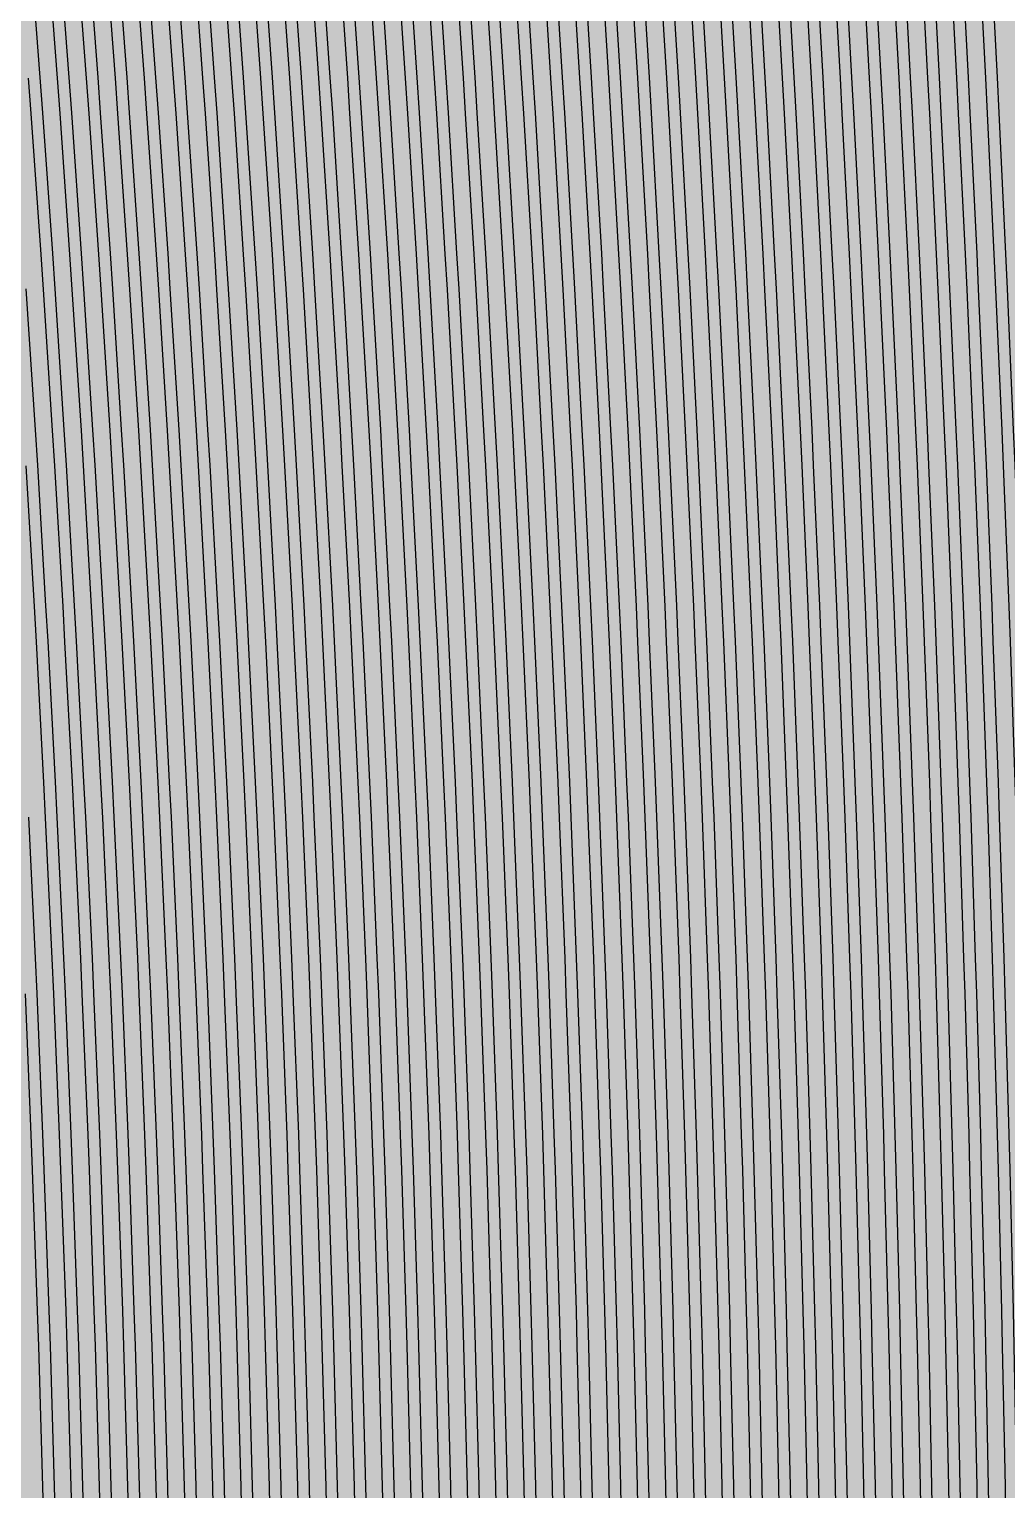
# Model space of a CAD drawing. Header units: metres. Extents: x -7240 to 10960, y -29667 to 1823.
# Drawn here: x 1337.5 to 1510.8, y -17548.5 to -17289.4 of the extents above; entities that cross this region are included whole.
import ezdxf

# ---------------------------------------------------------------- set-up
doc = ezdxf.new("R2010")
doc.units = ezdxf.units.M
doc.layers.add('Metal1', color=4, linetype='CONTINUOUS')
doc.layers.add('Polyimide', color=7, linetype='CONTINUOUS')

msp = doc.modelspace()

# ---------------------------------------------------------------- hatches: boundary and pattern name
at = {"layer": 'Polyimide'}
msp.add_hatch(color=7, dxfattribs=at).paths.add_polyline_path([(4088.45, -11806.89), (4098.72, -11851.21), (4115.58, -11893.47), (4138.63, -11932.7), (4167.35, -11967.99), (4201.08, -11998.53), (4239.03, -12023.62), (4280.35, -12042.68), (4349.18, -12073.73), (4413.2, -12113.76), (4471.26, -12162.04), (4522.3, -12217.69), (4565.39, -12279.7), (4599.74, -12346.94), (4624.73, -12418.19), (4639.91, -12492.16), (4645, -12567.5), (4639.91, -12642.84), (4624.73, -12716.8), (4599.74, -12788.06), (4565.39, -12855.3), (4522.3, -12917.31), (4471.26, -12972.96), (4413.2, -13021.24), (4349.18, -13061.27), (4280.35, -13092.32), (4239.03, -13111.38), (4201.08, -13136.47), (4167.35, -13167.01), (4138.63, -13202.3), (4115.58, -13241.52), (4098.72, -13283.78), (4088.45, -13328.11), (4085, -13373.48), (4085, -13567.5), (4099.45, -13861.55), (4142.64, -14152.77), (4214.18, -14438.35), (4313.36, -14715.55), (4439.24, -14981.69), (4590.59, -15234.21), (4765.97, -15470.68), (4963.68, -15688.82), (5181.82, -15886.53), (5418.29, -16061.91), (5670.81, -16213.26), (5936.95, -16339.14), (6214.15, -16438.32), (6499.73, -16509.85), (6790.95, -16553.05), (7085, -16567.5), (9960.38, -16567.5), (10038.79, -16571.35), (10116.45, -16582.87), (10192.6, -16601.95), (10266.52, -16628.4), (10337.49, -16661.96), (10404.83, -16702.32), (10467.89, -16749.09), (10526.06, -16801.81), (10578.78, -16859.98), (10625.55, -16923.04), (10665.91, -16990.38), (10699.48, -17061.35), (10725.93, -17135.27), (10745, -17211.43), (10756.52, -17289.08), (10760.38, -17367.5), (10760.38, -21957.3), (10721.61, -22012.91), (10685.97, -22070.59), (10653.58, -22130.14), (10624.53, -22191.39), (10598.92, -22254.16), (10576.82, -22318.25), (10558.3, -22383.46), (10543.41, -22449.6), (10532.21, -22516.46), (10524.72, -22583.84), (10520.97, -22651.53), (10520.97, -22719.32), (10524.72, -22787.01), (10532.21, -22854.38), (10543.41, -22921.24), (10558.3, -22987.38), (10576.82, -23052.6), (10598.92, -23116.68), (10624.53, -23179.45), (10653.58, -23240.71), (10685.97, -23300.26), (10721.61, -23357.93), (10760.38, -23413.54), (10760.38, -28667.5), (10756.52, -28745.91), (10745, -28823.57), (10725.93, -28899.73), (10699.48, -28973.65), (10665.91, -29044.62), (10625.55, -29111.96), (10578.78, -29175.01), (10526.06, -29233.19), (10467.89, -29285.91), (10404.83, -29332.68), (10337.49, -29373.04), (10266.52, -29406.6), (10192.6, -29433.05), (10116.45, -29452.13), (10038.79, -29463.65), (9960.38, -29467.5), (-6239.63, -29467.5), (-6318.04, -29463.65), (-6395.7, -29452.13), (-6471.85, -29433.05), (-6545.77, -29406.6), (-6616.74, -29373.04), (-6684.08, -29332.68), (-6747.14, -29285.91), (-6805.31, -29233.19), (-6858.03, -29175.01), (-6904.8, -29111.96), (-6945.16, -29044.62), (-6978.73, -28973.65), (-7005.18, -28899.73), (-7024.25, -28823.57), (-7035.77, -28745.91), (-7039.63, -28667.5), (-7039.63, -23426.32), (-6999.36, -23370.07), (-6962.33, -23311.63), (-6928.66, -23251.2), (-6898.45, -23188.96), (-6871.81, -23125.12), (-6848.81, -23059.88), (-6829.53, -22993.44), (-6814.04, -22926.02), (-6802.37, -22857.83), (-6794.57, -22789.09), (-6790.67, -22720.02), (-6790.67, -22650.84), (-6794.57, -22581.77), (-6802.37, -22513.03), (-6814.04, -22444.84), (-6829.53, -22377.42), (-6848.81, -22310.98), (-6871.81, -22245.74), (-6898.45, -22181.89), (-6928.66, -22119.66), (-6962.33, -22059.22), (-6999.36, -22000.79), (-7039.63, -21944.54), (-7039.63, -17367.5), (-7035.77, -17289.08), (-7024.25, -17211.43), (-7005.18, -17135.27), (-6978.73, -17061.35), (-6945.16, -16990.38), (-6904.8, -16923.04), (-6858.03, -16859.98), (-6805.31, -16801.81), (-6747.14, -16749.09), (-6684.08, -16702.32), (-6616.74, -16661.96), (-6545.77, -16628.4), (-6471.85, -16601.95), (-6395.7, -16582.87), (-6318.04, -16571.35), (-6239.63, -16567.5), (-3334, -16567.5), (-3039.95, -16553.05), (-2748.73, -16509.85), (-2463.15, -16438.32), (-2185.95, -16339.14), (-1919.81, -16213.26), (-1667.29, -16061.91), (-1430.82, -15886.53), (-1212.68, -15688.82), (-1014.97, -15470.68), (-839.59, -15234.21), (-688.24, -14981.69), (-562.36, -14715.55), (-463.18, -14438.35), (-391.64, -14152.77), (-348.45, -13861.55), (-334, -13567.5), (-334, -13373.48), (-337.45, -13328.11), (-347.72, -13283.78), (-364.58, -13241.52), (-387.63, -13202.3), (-416.35, -13167.01), (-450.08, -13136.47), (-488.03, -13111.38), (-529.35, -13092.32), (-529.35, -13092.32), (-598.18, -13061.27), (-662.2, -13021.24), (-720.26, -12972.96), (-771.3, -12917.31), (-814.39, -12855.3), (-848.74, -12788.06), (-873.73, -12716.8), (-888.91, -12642.84), (-894, -12567.5), (-888.91, -12492.16), (-873.73, -12418.19), (-848.74, -12346.94), (-814.39, -12279.7), (-771.3, -12217.69), (-720.26, -12162.04), (-662.2, -12113.76), (-598.18, -12073.73), (-529.35, -12042.68), (-488.03, -12023.62), (-450.08, -11998.53), (-416.35, -11967.99), (-387.63, -11932.7), (-364.58, -11893.47), (-347.72, -11851.21), (-337.45, -11806.89), (-334, -11761.52), (-334, -11074.31), (-337.45, -11028.94), (-347.72, -10984.62), (-364.58, -10942.36), (-387.63, -10903.13), (-416.35, -10867.84), (-450.08, -10837.3), (-488.03, -10812.21), (-529.35, -10793.16), (-529.35, -10793.16), (-598.18, -10762.1), (-662.2, -10722.07), (-720.26, -10673.8), (-771.3, -10618.15), (-814.39, -10556.13), (-848.74, -10488.89), (-873.73, -10417.64), (-888.91, -10343.67), (-894, -10268.33), (-888.91, -10192.99), (-873.73, -10119.03), (-848.74, -10047.77), (-814.39, -9980.53), (-771.3, -9918.52), (-720.26, -9862.87), (-662.2, -9814.59), (-598.18, -9774.56), (-529.35, -9743.51), (-488.03, -9724.45), (-450.08, -9699.36), (-416.35, -9668.82), (-387.63, -9633.53), (-364.58, -9594.31), (-347.72, -9552.05), (-337.45, -9507.72), (-334, -9462.35), (-334, -8775.14), (-337.45, -8729.78), (-347.72, -8685.45), (-364.58, -8643.19), (-387.63, -8603.96), (-416.35, -8568.68), (-450.08, -8538.14), (-488.03, -8513.05), (-529.35, -8493.99), (-529.35, -8493.99), (-598.18, -8462.94), (-662.2, -8422.91), (-720.26, -8374.63), (-771.3, -8318.98), (-814.39, -8256.97), (-848.74, -8189.73), (-873.73, -8118.47), (-888.91, -8044.5), (-894, -7969.17), (-888.91, -7893.83), (-873.73, -7819.86), (-848.74, -7748.61), (-814.39, -7681.36), (-771.3, -7619.35), (-720.26, -7563.7), (-662.2, -7515.42), (-598.18, -7475.4), (-529.35, -7444.34), (-529.35, -7444.34), (-488.03, -7425.28), (-450.08, -7400.2), (-416.35, -7369.66), (-387.63, -7334.37), (-364.58, -7295.14), (-347.72, -7252.88), (-337.45, -7208.56), (-334, -7163.19), (-334, -6475.98), (-337.45, -6430.61), (-347.72, -6386.29), (-364.58, -6344.02), (-387.63, -6304.8), (-416.35, -6269.51), (-450.08, -6238.97), (-488.03, -6213.88), (-529.35, -6194.82), (-529.35, -6194.82), (-598.18, -6163.77), (-662.2, -6123.74), (-720.26, -6075.46), (-771.3, -6019.81), (-814.39, -5957.8), (-848.74, -5890.56), (-873.73, -5819.31), (-888.91, -5745.34), (-894, -5670), (-888.91, -5594.66), (-873.73, -5520.69), (-848.74, -5449.44), (-814.39, -5382.2), (-771.3, -5320.19), (-720.26, -5264.54), (-662.2, -5216.26), (-598.18, -5176.23), (-529.35, -5145.18), (-529.35, -5145.18), (-488.03, -5126.12), (-450.08, -5101.03), (-416.35, -5070.49), (-387.63, -5035.2), (-364.58, -4995.98), (-347.72, -4953.71), (-337.45, -4909.39), (-334, -4864.02), (-334, 380), (-334, 1522.5), (-289, 1522.5), (-288.78, 1515.63), (-288.1, 1508.79), (-286.98, 1502.02), (-285.42, 1495.32), (-283.43, 1488.75), (-281.01, 1482.32), (-278.17, 1476.06), (-274.93, 1470), (-271.3, 1464.17), (-267.3, 1458.58), (-262.94, 1453.27), (-258.25, 1448.25), (-253.23, 1443.56), (-247.92, 1439.2), (-242.33, 1435.2), (-236.5, 1431.57), (-230.44, 1428.33), (-224.18, 1425.49), (-217.75, 1423.07), (-211.18, 1421.08), (-204.48, 1419.52), (-197.71, 1418.4), (-190.87, 1417.72), (-184, 1417.5), (-177.13, 1417.72), (-170.29, 1418.4), (-163.52, 1419.52), (-156.82, 1421.08), (-150.25, 1423.07), (-143.82, 1425.49), (-137.56, 1428.33), (-131.5, 1431.57), (-125.67, 1435.2), (-120.08, 1439.2), (-114.77, 1443.56), (-109.75, 1448.25), (-105.06, 1453.27), (-100.7, 1458.58), (-96.7, 1464.17), (-93.07, 1470), (-89.83, 1476.06), (-86.99, 1482.32), (-84.57, 1488.75), (-82.58, 1495.32), (-81.02, 1502.02), (-79.9, 1508.79), (-79.22, 1515.63), (-79, 1522.5), (1786, 1522.5), (3835, 1522.5), (3835.21, 1529.04), (3835.86, 1535.55), (3836.92, 1542.01), (3838.41, 1548.38), (3840.31, 1554.64), (3842.61, 1560.77), (3845.31, 1566.73), (3848.4, 1572.5), (3851.85, 1578.06), (3855.66, 1583.38), (3859.82, 1588.43), (3864.29, 1593.21), (3869.07, 1597.68), (3874.12, 1601.84), (3879.44, 1605.65), (3885, 1609.1), (3890.77, 1612.19), (3896.73, 1614.89), (3902.86, 1617.19), (3909.12, 1619.09), (3915.49, 1620.58), (3921.95, 1621.64), (3928.46, 1622.29), (3935, 1622.5), (3941.54, 1622.29), (3948.05, 1621.64), (3954.51, 1620.58), (3960.88, 1619.09), (3967.14, 1617.19), (3973.27, 1614.89), (3979.23, 1612.19), (3985, 1609.1), (3990.56, 1605.65), (3995.88, 1601.84), (4000.93, 1597.68), (4005.71, 1593.21), (4010.18, 1588.43), (4014.34, 1583.38), (4018.15, 1578.06), (4021.6, 1572.5), (4024.69, 1566.73), (4027.39, 1560.77), (4029.69, 1554.64), (4031.59, 1548.38), (4033.08, 1542.01), (4034.14, 1535.55), (4034.79, 1529.04), (4035, 1522.5), (4085, 1522.5), (4085, 380), (4085, 330), (4085, -4864.02), (4088.45, -4909.39), (4098.72, -4953.71), (4115.58, -4995.98), (4138.63, -5035.2), (4167.35, -5070.49), (4201.08, -5101.03), (4239.03, -5126.12), (4280.35, -5145.18), (4280.35, -5145.18), (4349.18, -5176.23), (4413.2, -5216.26), (4471.26, -5264.54), (4522.3, -5320.19), (4565.39, -5382.2), (4599.74, -5449.44), (4624.73, -5520.69), (4639.91, -5594.66), (4645, -5670), (4639.91, -5745.34), (4624.73, -5819.31), (4599.74, -5890.56), (4565.39, -5957.8), (4522.3, -6019.81), (4471.26, -6075.46), (4413.2, -6123.74), (4349.18, -6163.77), (4280.35, -6194.82), (4239.03, -6213.88), (4201.08, -6238.97), (4167.35, -6269.51), (4138.63, -6304.8), (4115.58, -6344.02), (4098.72, -6386.29), (4088.45, -6430.61), (4085, -6475.98), (4085, -11761.52), (4088.45, -11806.89)])

# ---------------------------------------------------------------- linework, layer by layer
at = {"layer": 'Metal1'}
for points in [[(1337.43, -17272.99), (1339.34, -17297.98), (1339.8, -17304.23), (1341.56, -17329.22), (1341.99, -17335.48), (1343.6, -17360.47), (1343.99, -17366.73), (1345.45, -17391.72), (1345.8, -17397.97), (1347.11, -17422.96), (1347.43, -17429.22), (1348.59, -17454.21), (1348.87, -17460.46), (1349.89, -17485.46), (1350.13, -17491.71), (1351, -17516.7), (1351.2, -17522.96), (1351.93, -17547.95), (1352.09, -17554.2)], [(1355.11, -17554.25), (1354.95, -17548.01), (1354.23, -17523.02), (1354.03, -17516.77), (1353.16, -17491.78), (1352.93, -17485.54), (1351.92, -17460.55), (1351.64, -17454.3), (1350.49, -17429.31), (1350.18, -17423.07), (1348.87, -17398.08), (1348.53, -17391.83), (1347.08, -17366.84), (1346.7, -17360.6), (1345.1, -17335.61), (1344.68, -17329.36), (1342.93, -17304.38), (1342.48, -17298.13), (1340.58, -17273.14)], [(1342.58, -17272.99), (1344.47, -17297.98), (1344.93, -17304.23), (1346.68, -17329.22), (1347.1, -17335.48), (1348.69, -17360.47), (1349.08, -17366.73), (1350.53, -17391.72), (1350.87, -17397.97), (1352.18, -17422.96), (1352.48, -17429.22), (1353.64, -17454.21), (1353.91, -17460.46), (1354.93, -17485.46), (1355.16, -17491.71), (1356.03, -17516.7), (1356.23, -17522.96), (1356.95, -17547.95), (1357.11, -17554.2)], [(1360.13, -17554.25), (1359.96, -17548.01), (1359.25, -17523.02), (1359.05, -17516.77), (1358.2, -17491.78), (1357.96, -17485.54), (1356.96, -17460.55), (1356.69, -17454.3), (1355.55, -17429.31), (1355.24, -17423.07), (1353.95, -17398.08), (1353.61, -17391.83), (1352.17, -17366.84), (1351.79, -17360.59), (1350.21, -17335.61), (1349.79, -17329.36), (1348.06, -17304.38), (1347.61, -17298.12), (1345.73, -17273.14)], [(1347.72, -17272.99), (1349.6, -17297.98), (1350.06, -17304.23), (1351.79, -17329.22), (1352.2, -17335.48), (1353.79, -17360.47), (1354.17, -17366.73), (1355.6, -17391.72), (1355.95, -17397.97), (1357.24, -17422.96), (1357.54, -17429.22), (1358.69, -17454.21), (1358.96, -17460.47), (1359.96, -17485.46), (1360.19, -17491.71), (1361.05, -17516.7), (1361.25, -17522.96), (1361.96, -17547.95), (1362.12, -17554.2)], [(1365.14, -17554.25), (1364.98, -17548.01), (1364.27, -17523.02), (1364.08, -17516.77), (1363.23, -17491.78), (1363, -17485.53), (1362.01, -17460.55), (1361.74, -17454.3), (1360.6, -17429.31), (1360.3, -17423.06), (1359.02, -17398.08), (1358.68, -17391.83), (1357.26, -17366.84), (1356.88, -17360.59), (1355.32, -17335.61), (1354.9, -17329.36), (1353.19, -17304.37), (1352.74, -17298.12), (1350.88, -17273.14)], [(1352.87, -17272.99), (1354.74, -17297.98), (1355.18, -17304.23), (1356.9, -17329.23), (1357.31, -17335.48), (1358.88, -17360.47), (1359.26, -17366.73), (1360.68, -17391.72), (1361.02, -17397.97), (1362.3, -17422.97), (1362.6, -17429.22), (1363.74, -17454.21), (1364, -17460.47), (1365, -17485.46), (1365.23, -17491.71), (1366.08, -17516.7), (1366.27, -17522.96), (1366.98, -17547.95), (1367.14, -17554.2)], [(1370.16, -17554.25), (1370, -17548.01), (1369.3, -17523.02), (1369.11, -17516.77), (1368.26, -17491.78), (1368.04, -17485.53), (1367.05, -17460.55), (1366.79, -17454.3), (1365.66, -17429.31), (1365.36, -17423.06), (1364.09, -17398.08), (1363.76, -17391.83), (1362.35, -17366.84), (1361.98, -17360.59), (1360.42, -17335.61), (1360.02, -17329.36), (1358.32, -17304.37), (1357.87, -17298.12), (1356.03, -17273.14)], [(1358.02, -17272.99), (1359.87, -17297.98), (1360.31, -17304.23), (1362.01, -17329.23), (1362.42, -17335.48), (1363.97, -17360.47), (1364.35, -17366.73), (1365.76, -17391.72), (1366.09, -17397.97), (1367.36, -17422.97), (1367.66, -17429.22), (1368.79, -17454.21), (1369.05, -17460.47), (1370.03, -17485.46), (1370.26, -17491.71), (1371.1, -17516.71), (1371.3, -17522.96), (1372, -17547.95), (1372.16, -17554.2)], [(1375.18, -17554.25), (1375.02, -17548), (1374.33, -17523.02), (1374.14, -17516.77), (1373.31, -17491.78), (1373.08, -17485.53), (1372.11, -17460.55), (1371.85, -17454.3), (1370.74, -17429.31), (1370.45, -17423.06), (1369.2, -17398.08), (1368.86, -17391.83), (1367.47, -17366.84), (1367.11, -17360.59), (1365.57, -17335.61), (1365.17, -17329.36), (1363.49, -17304.37), (1363.05, -17298.12), (1361.23, -17273.14)], [(1363.23, -17272.99), (1365.05, -17297.98), (1365.49, -17304.24), (1367.17, -17329.23), (1367.57, -17335.48), (1369.1, -17360.47), (1369.47, -17366.73), (1370.86, -17391.72), (1371.19, -17397.97), (1372.44, -17422.97), (1372.74, -17429.22), (1373.85, -17454.21), (1374.11, -17460.47), (1375.08, -17485.46), (1375.31, -17491.71), (1376.14, -17516.71), (1376.33, -17522.96), (1377.02, -17547.95), (1377.18, -17554.2)], [(1380.21, -17554.25), (1380.05, -17548), (1379.37, -17523.02), (1379.18, -17516.77), (1378.37, -17491.78), (1378.14, -17485.53), (1377.19, -17460.55), (1376.93, -17454.3), (1375.84, -17429.31), (1375.55, -17423.06), (1374.31, -17398.08), (1373.99, -17391.83), (1372.62, -17366.84), (1372.26, -17360.59), (1370.75, -17335.61), (1370.35, -17329.36), (1368.7, -17304.37), (1368.27, -17298.12), (1366.48, -17273.14)], [(1368.47, -17272.99), (1370.26, -17297.98), (1370.7, -17304.24), (1372.35, -17329.23), (1372.74, -17335.48), (1374.25, -17360.47), (1374.61, -17366.73), (1375.99, -17391.72), (1376.31, -17397.97), (1377.54, -17422.97), (1377.84, -17429.22), (1378.93, -17454.21), (1379.19, -17460.47), (1380.14, -17485.46), (1380.36, -17491.71), (1381.18, -17516.71), (1381.37, -17522.96), (1382.05, -17547.95), (1382.21, -17554.2)], [(1385.22, -17554.25), (1385.07, -17548), (1384.4, -17523.02), (1384.21, -17516.77), (1383.4, -17491.78), (1383.18, -17485.53), (1382.23, -17460.55), (1381.98, -17454.3), (1380.9, -17429.31), (1380.61, -17423.06), (1379.39, -17398.08), (1379.07, -17391.83), (1377.71, -17366.84), (1377.35, -17360.59), (1375.85, -17335.61), (1375.46, -17329.36), (1373.83, -17304.37), (1373.4, -17298.12), (1371.63, -17273.14)], [(1373.62, -17272.99), (1375.4, -17297.98), (1375.82, -17304.24), (1377.46, -17329.23), (1377.85, -17335.48), (1379.35, -17360.47), (1379.7, -17366.73), (1381.06, -17391.72), (1381.39, -17397.98), (1382.61, -17422.97), (1382.89, -17429.22), (1383.98, -17454.21), (1384.23, -17460.47), (1385.18, -17485.46), (1385.4, -17491.71), (1386.21, -17516.71), (1386.39, -17522.96), (1387.07, -17547.95), (1387.22, -17554.21)], [(1390.24, -17554.25), (1390.09, -17548), (1389.42, -17523.02), (1389.24, -17516.77), (1388.43, -17491.78), (1388.22, -17485.53), (1387.28, -17460.55), (1387.03, -17454.3), (1385.95, -17429.31), (1385.67, -17423.06), (1384.46, -17398.08), (1384.14, -17391.83), (1382.8, -17366.84), (1382.44, -17360.59), (1380.96, -17335.6), (1380.57, -17329.36), (1378.95, -17304.37), (1378.53, -17298.12), (1376.77, -17273.13)], [(1378.77, -17272.99), (1380.53, -17297.98), (1380.95, -17304.24), (1382.57, -17329.23), (1382.96, -17335.48), (1384.44, -17360.48), (1384.79, -17366.73), (1386.14, -17391.72), (1386.46, -17397.98), (1387.67, -17422.97), (1387.95, -17429.22), (1389.03, -17454.21), (1389.28, -17460.47), (1390.21, -17485.46), (1390.43, -17491.71), (1391.24, -17516.71), (1391.42, -17522.96), (1392.09, -17547.95), (1392.24, -17554.21)], [(1395.25, -17554.25), (1395.11, -17548), (1394.44, -17523.02), (1394.26, -17516.77), (1393.47, -17491.78), (1393.25, -17485.53), (1392.32, -17460.54), (1392.08, -17454.3), (1391.01, -17429.31), (1390.73, -17423.06), (1389.53, -17398.07), (1389.22, -17391.83), (1387.89, -17366.84), (1387.54, -17360.59), (1386.07, -17335.6), (1385.69, -17329.35), (1384.08, -17304.37), (1383.66, -17298.12), (1381.92, -17273.13)], [(1383.92, -17272.99), (1385.66, -17297.98), (1386.08, -17304.24), (1387.68, -17329.23), (1388.07, -17335.48), (1389.53, -17360.48), (1389.88, -17366.73), (1391.22, -17391.72), (1391.53, -17397.98), (1392.73, -17422.97), (1393.01, -17429.22), (1394.07, -17454.21), (1394.32, -17460.47), (1395.25, -17485.46), (1395.47, -17491.71), (1396.26, -17516.71), (1396.44, -17522.96), (1397.11, -17547.95), (1397.25, -17554.21)], [(1400.27, -17554.25), (1400.12, -17548), (1399.47, -17523.02), (1399.29, -17516.77), (1398.5, -17491.78), (1398.29, -17485.53), (1397.37, -17460.54), (1397.12, -17454.3), (1396.07, -17429.31), (1395.79, -17423.06), (1394.61, -17398.07), (1394.29, -17391.83), (1392.98, -17366.84), (1392.63, -17360.59), (1391.18, -17335.6), (1390.8, -17329.35), (1389.21, -17304.37), (1388.8, -17298.12), (1387.07, -17273.13)], [(1389.07, -17272.99), (1390.79, -17297.98), (1391.21, -17304.24), (1392.79, -17329.23), (1393.17, -17335.48), (1394.63, -17360.48), (1394.97, -17366.73), (1396.29, -17391.72), (1396.61, -17397.98), (1397.79, -17422.97), (1398.07, -17429.22), (1399.12, -17454.22), (1399.37, -17460.47), (1400.29, -17485.46), (1400.5, -17491.71), (1401.29, -17516.71), (1401.47, -17522.96), (1402.12, -17547.95), (1402.27, -17554.21)], [(1405.29, -17554.25), (1405.14, -17548), (1404.49, -17523.01), (1404.31, -17516.77), (1403.54, -17491.78), (1403.32, -17485.53), (1402.41, -17460.54), (1402.17, -17454.3), (1401.13, -17429.31), (1400.85, -17423.06), (1399.68, -17398.07), (1399.37, -17391.82), (1398.07, -17366.84), (1397.72, -17360.59), (1396.29, -17335.6), (1395.91, -17329.35), (1394.34, -17304.37), (1393.93, -17298.12), (1392.22, -17273.13)], [(1394.22, -17272.99), (1395.92, -17297.98), (1396.33, -17304.24), (1397.91, -17329.23), (1398.28, -17335.49), (1399.72, -17360.48), (1400.06, -17366.73), (1401.37, -17391.72), (1401.68, -17397.98), (1402.85, -17422.97), (1403.13, -17429.22), (1404.17, -17454.22), (1404.41, -17460.47), (1405.32, -17485.46), (1405.53, -17491.71), (1406.31, -17516.71), (1406.49, -17522.96), (1407.14, -17547.95), (1407.29, -17554.21)], [(1410.3, -17554.25), (1410.16, -17548), (1409.52, -17523.01), (1409.34, -17516.77), (1408.57, -17491.78), (1408.36, -17485.53), (1407.46, -17460.54), (1407.22, -17454.3), (1406.19, -17429.31), (1405.91, -17423.06), (1404.75, -17398.07), (1404.45, -17391.82), (1403.16, -17366.84), (1402.82, -17360.59), (1401.39, -17335.6), (1401.02, -17329.35), (1399.47, -17304.37), (1399.06, -17298.12), (1397.37, -17273.13)], [(1399.37, -17272.99), (1401.06, -17297.99), (1401.46, -17304.24), (1403.02, -17329.23), (1403.39, -17335.49), (1404.81, -17360.48), (1405.15, -17366.73), (1406.44, -17391.72), (1406.75, -17397.98), (1407.91, -17422.97), (1408.19, -17429.22), (1409.22, -17454.22), (1409.46, -17460.47), (1410.36, -17485.46), (1410.57, -17491.71), (1411.34, -17516.71), (1411.52, -17522.96), (1412.16, -17547.95), (1412.3, -17554.21)], [(1415.32, -17554.25), (1415.18, -17548), (1414.54, -17523.01), (1414.37, -17516.77), (1413.6, -17491.78), (1413.4, -17485.53), (1412.51, -17460.54), (1412.27, -17454.3), (1411.25, -17429.31), (1410.98, -17423.06), (1409.83, -17398.07), (1409.52, -17391.82), (1408.25, -17366.84), (1407.91, -17360.59), (1406.5, -17335.6), (1406.13, -17329.35), (1404.59, -17304.37), (1404.19, -17298.12), (1402.52, -17273.13)], [(1404.52, -17272.99), (1406.19, -17297.99), (1406.59, -17304.24), (1408.13, -17329.23), (1408.5, -17335.49), (1409.91, -17360.48), (1410.24, -17366.73), (1411.52, -17391.72), (1411.83, -17397.98), (1412.97, -17422.97), (1413.25, -17429.22), (1414.27, -17454.22), (1414.5, -17460.47), (1415.4, -17485.46), (1415.6, -17491.71), (1416.37, -17516.71), (1416.54, -17522.96), (1417.18, -17547.95), (1417.32, -17554.21)], [(1420.34, -17554.25), (1420.19, -17548), (1419.57, -17523.01), (1419.39, -17516.77), (1418.64, -17491.78), (1418.43, -17485.53), (1417.55, -17460.54), (1417.31, -17454.29), (1416.31, -17429.31), (1416.04, -17423.06), (1414.9, -17398.07), (1414.6, -17391.82), (1413.34, -17366.84), (1413, -17360.59), (1411.61, -17335.6), (1411.24, -17329.35), (1409.72, -17304.37), (1409.32, -17298.12), (1407.67, -17273.13)], [(1409.67, -17273), (1411.32, -17297.99), (1411.72, -17304.24), (1413.24, -17329.23), (1413.61, -17335.49), (1415, -17360.48), (1415.33, -17366.73), (1416.6, -17391.72), (1416.9, -17397.98), (1418.04, -17422.97), (1418.3, -17429.22), (1419.31, -17454.22), (1419.55, -17460.47), (1420.43, -17485.46), (1420.64, -17491.72), (1421.39, -17516.71), (1421.56, -17522.96), (1422.19, -17547.95), (1422.34, -17554.21)], [(1425.35, -17554.25), (1425.21, -17548), (1424.59, -17523.01), (1424.42, -17516.77), (1423.67, -17491.78), (1423.47, -17485.53), (1422.6, -17460.54), (1422.36, -17454.29), (1421.36, -17429.31), (1421.1, -17423.06), (1419.97, -17398.07), (1419.68, -17391.82), (1418.42, -17366.84), (1418.1, -17360.59), (1416.72, -17335.6), (1416.36, -17329.35), (1414.85, -17304.36), (1414.46, -17298.12), (1412.82, -17273.13)], [(1414.81, -17273), (1416.45, -17297.99), (1416.84, -17304.24), (1418.35, -17329.23), (1418.71, -17335.49), (1420.09, -17360.48), (1420.42, -17366.73), (1421.67, -17391.73), (1421.97, -17397.98), (1423.1, -17422.97), (1423.36, -17429.22), (1424.36, -17454.22), (1424.6, -17460.47), (1425.47, -17485.46), (1425.67, -17491.72), (1426.42, -17516.71), (1426.59, -17522.96), (1427.21, -17547.95), (1427.35, -17554.21)], [(1430.37, -17554.25), (1430.23, -17548), (1429.61, -17523.01), (1429.44, -17516.77), (1428.71, -17491.78), (1428.51, -17485.53), (1427.64, -17460.54), (1427.41, -17454.29), (1426.42, -17429.31), (1426.16, -17423.06), (1425.05, -17398.07), (1424.75, -17391.82), (1423.51, -17366.84), (1423.19, -17360.59), (1421.82, -17335.6), (1421.47, -17329.35), (1419.98, -17304.36), (1419.59, -17298.11), (1417.97, -17273.13)], [(1419.96, -17273), (1421.58, -17297.99), (1421.97, -17304.24), (1423.46, -17329.23), (1423.82, -17335.49), (1425.19, -17360.48), (1425.51, -17366.73), (1426.75, -17391.73), (1427.04, -17397.98), (1428.16, -17422.97), (1428.42, -17429.22), (1429.41, -17454.22), (1429.64, -17460.47), (1430.5, -17485.46), (1430.7, -17491.72), (1431.44, -17516.71), (1431.61, -17522.96), (1432.23, -17547.96), (1432.37, -17554.21)], [(1435.39, -17554.25), (1435.25, -17548), (1434.65, -17523.01), (1434.48, -17516.77), (1433.75, -17491.78), (1433.55, -17485.53), (1432.7, -17460.54), (1432.48, -17454.29), (1431.5, -17429.31), (1431.24, -17423.06), (1430.15, -17398.07), (1429.86, -17391.82), (1428.64, -17366.83), (1428.32, -17360.59), (1426.97, -17335.6), (1426.62, -17329.35), (1425.15, -17304.36), (1424.77, -17298.11), (1423.17, -17273.13)], [(1425.17, -17273), (1426.76, -17297.99), (1427.15, -17304.24), (1428.62, -17329.23), (1428.97, -17335.49), (1430.31, -17360.48), (1430.64, -17366.73), (1431.86, -17391.73), (1432.15, -17397.98), (1433.24, -17422.97), (1433.5, -17429.23), (1434.47, -17454.22), (1434.7, -17460.47), (1435.55, -17485.46), (1435.75, -17491.72), (1436.48, -17516.71), (1436.65, -17522.96), (1437.25, -17547.96), (1437.39, -17554.21)], [(1440.42, -17554.25), (1440.28, -17548), (1439.69, -17523.01), (1439.52, -17516.76), (1438.81, -17491.78), (1438.61, -17485.53), (1437.78, -17460.54), (1437.55, -17454.29), (1436.6, -17429.3), (1436.34, -17423.06), (1435.27, -17398.07), (1434.98, -17391.82), (1433.78, -17366.83), (1433.47, -17360.58), (1432.15, -17335.6), (1431.8, -17329.35), (1430.36, -17304.36), (1429.98, -17298.11), (1428.42, -17273.13)], [(1430.41, -17273), (1431.98, -17297.99), (1432.36, -17304.24), (1433.8, -17329.24), (1434.15, -17335.49), (1435.47, -17360.48), (1435.78, -17366.73), (1436.98, -17391.73), (1437.26, -17397.98), (1438.34, -17422.97), (1438.6, -17429.23), (1439.55, -17454.22), (1439.78, -17460.47), (1440.61, -17485.46), (1440.81, -17491.72), (1441.52, -17516.71), (1441.69, -17522.96), (1442.28, -17547.96), (1442.42, -17554.21)], [(1445.43, -17554.25), (1445.3, -17548), (1444.71, -17523.01), (1444.55, -17516.76), (1443.84, -17491.78), (1443.65, -17485.53), (1442.82, -17460.54), (1442.6, -17454.29), (1441.66, -17429.3), (1441.41, -17423.06), (1440.34, -17398.07), (1440.06, -17391.82), (1438.87, -17366.83), (1438.56, -17360.58), (1437.26, -17335.6), (1436.91, -17329.35), (1435.49, -17304.36), (1435.11, -17298.11), (1433.57, -17273.13)], [(1435.56, -17273), (1437.11, -17297.99), (1437.48, -17304.24), (1438.91, -17329.24), (1439.25, -17335.49), (1440.56, -17360.48), (1440.87, -17366.74), (1442.06, -17391.73), (1442.34, -17397.98), (1443.4, -17422.97), (1443.65, -17429.23), (1444.6, -17454.22), (1444.82, -17460.47), (1445.65, -17485.46), (1445.84, -17491.72), (1446.55, -17516.71), (1446.71, -17522.96), (1447.3, -17547.96), (1447.43, -17554.21)], [(1450.45, -17554.25), (1450.32, -17548), (1449.74, -17523.01), (1449.58, -17516.76), (1448.88, -17491.78), (1448.69, -17485.53), (1447.87, -17460.54), (1447.65, -17454.29), (1446.71, -17429.3), (1446.47, -17423.06), (1445.41, -17398.07), (1445.14, -17391.82), (1443.96, -17366.83), (1443.66, -17360.58), (1442.36, -17335.6), (1442.03, -17329.35), (1440.61, -17304.36), (1440.25, -17298.11), (1438.71, -17273.12)], [(1440.71, -17273), (1442.24, -17297.99), (1442.61, -17304.25), (1444.02, -17329.24), (1444.36, -17335.49), (1445.65, -17360.48), (1445.96, -17366.74), (1447.13, -17391.73), (1447.41, -17397.98), (1448.46, -17422.97), (1448.71, -17429.23), (1449.65, -17454.22), (1449.87, -17460.47), (1450.68, -17485.47), (1450.87, -17491.72), (1451.57, -17516.71), (1451.73, -17522.96), (1452.32, -17547.96), (1452.45, -17554.21)], [(1455.47, -17554.25), (1455.34, -17548), (1454.76, -17523.01), (1454.6, -17516.76), (1453.91, -17491.78), (1453.72, -17485.53), (1452.91, -17460.54), (1452.7, -17454.29), (1451.77, -17429.3), (1451.53, -17423.06), (1450.49, -17398.07), (1450.21, -17391.82), (1449.05, -17366.83), (1448.75, -17360.58), (1447.47, -17335.6), (1447.14, -17329.35), (1445.74, -17304.36), (1445.38, -17298.11), (1443.86, -17273.12)], [(1445.86, -17273), (1447.37, -17297.99), (1447.74, -17304.25), (1449.13, -17329.24), (1449.47, -17335.49), (1450.75, -17360.48), (1451.05, -17366.74), (1452.21, -17391.73), (1452.48, -17397.98), (1453.53, -17422.97), (1453.77, -17429.23), (1454.7, -17454.22), (1454.91, -17460.47), (1455.72, -17485.47), (1455.91, -17491.72), (1456.6, -17516.71), (1456.76, -17522.96), (1457.34, -17547.96), (1457.46, -17554.21)], [(1460.48, -17554.25), (1460.35, -17548), (1459.78, -17523.01), (1459.63, -17516.76), (1458.94, -17491.77), (1458.76, -17485.53), (1457.96, -17460.54), (1457.75, -17454.29), (1456.83, -17429.3), (1456.59, -17423.05), (1455.56, -17398.07), (1455.29, -17391.82), (1454.14, -17366.83), (1453.84, -17360.58), (1452.58, -17335.59), (1452.25, -17329.35), (1450.87, -17304.36), (1450.51, -17298.11), (1449.01, -17273.12)], [(1451.01, -17273), (1452.51, -17297.99), (1452.87, -17304.25), (1454.25, -17329.24), (1454.58, -17335.49), (1455.84, -17360.48), (1456.14, -17366.74), (1457.29, -17391.73), (1457.56, -17397.98), (1458.59, -17422.97), (1458.83, -17429.23), (1459.74, -17454.22), (1459.96, -17460.47), (1460.76, -17485.47), (1460.94, -17491.72), (1461.63, -17516.71), (1461.78, -17522.96), (1462.35, -17547.96), (1462.48, -17554.21)], [(1465.5, -17554.25), (1465.37, -17548), (1464.81, -17523.01), (1464.65, -17516.76), (1463.98, -17491.77), (1463.79, -17485.53), (1463.01, -17460.54), (1462.79, -17454.29), (1461.89, -17429.3), (1461.65, -17423.05), (1460.63, -17398.07), (1460.36, -17391.82), (1459.23, -17366.83), (1458.93, -17360.58), (1457.69, -17335.59), (1457.36, -17329.35), (1456, -17304.36), (1455.64, -17298.11), (1454.16, -17273.12)], [(1456.16, -17273), (1457.64, -17297.99), (1457.99, -17304.25), (1459.36, -17329.24), (1459.68, -17335.49), (1460.93, -17360.48), (1461.23, -17366.74), (1462.36, -17391.73), (1462.63, -17397.98), (1463.65, -17422.98), (1463.89, -17429.23), (1464.79, -17454.22), (1465, -17460.47), (1465.79, -17485.47), (1465.98, -17491.72), (1466.65, -17516.71), (1466.81, -17522.96), (1467.37, -17547.96), (1467.5, -17554.21)], [(1470.51, -17554.25), (1470.39, -17548), (1469.83, -17523.01), (1469.68, -17516.76), (1469.01, -17491.77), (1468.83, -17485.53), (1468.05, -17460.54), (1467.84, -17454.29), (1466.95, -17429.3), (1466.71, -17423.05), (1465.71, -17398.07), (1465.44, -17391.82), (1464.32, -17366.83), (1464.03, -17360.58), (1462.8, -17335.59), (1462.47, -17329.34), (1461.13, -17304.36), (1460.77, -17298.11), (1459.31, -17273.12)], [(1461.31, -17273), (1462.77, -17297.99), (1463.12, -17304.25), (1464.47, -17329.24), (1464.79, -17335.49), (1466.03, -17360.48), (1466.32, -17366.74), (1467.44, -17391.73), (1467.7, -17397.98), (1468.71, -17422.98), (1468.95, -17429.23), (1469.84, -17454.22), (1470.05, -17460.47), (1470.83, -17485.47), (1471.01, -17491.72), (1471.68, -17516.71), (1471.83, -17522.96), (1472.39, -17547.96), (1472.51, -17554.21)], [(1475.53, -17554.25), (1475.41, -17548), (1474.86, -17523.01), (1474.71, -17516.76), (1474.05, -17491.77), (1473.87, -17485.53), (1473.1, -17460.54), (1472.89, -17454.29), (1472.01, -17429.3), (1471.77, -17423.05), (1470.78, -17398.07), (1470.52, -17391.82), (1469.41, -17366.83), (1469.12, -17360.58), (1467.9, -17335.59), (1467.58, -17329.34), (1466.25, -17304.36), (1465.91, -17298.11), (1464.46, -17273.12)], [(1466.46, -17273), (1467.9, -17297.99), (1468.25, -17304.25), (1469.58, -17329.24), (1469.9, -17335.49), (1471.12, -17360.49), (1471.41, -17366.74), (1472.52, -17391.73), (1472.78, -17397.98), (1473.77, -17422.98), (1474.01, -17429.23), (1474.89, -17454.22), (1475.09, -17460.47), (1475.87, -17485.47), (1476.04, -17491.72), (1476.7, -17516.71), (1476.86, -17522.96), (1477.41, -17547.96), (1477.53, -17554.21)], [(1480.55, -17554.25), (1480.42, -17548), (1479.88, -17523.01), (1479.73, -17516.76), (1479.08, -17491.77), (1478.9, -17485.53), (1478.14, -17460.54), (1477.94, -17454.29), (1477.07, -17429.3), (1476.83, -17423.05), (1475.85, -17398.06), (1475.59, -17391.82), (1474.5, -17366.83), (1474.21, -17360.58), (1473.01, -17335.59), (1472.7, -17329.34), (1471.38, -17304.36), (1471.04, -17298.11), (1469.61, -17273.12)], [(1471.61, -17273), (1473.03, -17298), (1473.38, -17304.25), (1474.69, -17329.24), (1475.01, -17335.49), (1476.21, -17360.49), (1476.5, -17366.74), (1477.59, -17391.73), (1477.85, -17397.98), (1478.83, -17422.98), (1479.06, -17429.23), (1479.94, -17454.22), (1480.14, -17460.47), (1480.9, -17485.47), (1481.08, -17491.72), (1481.73, -17516.71), (1481.88, -17522.96), (1482.42, -17547.96), (1482.55, -17554.21)], [(1485.56, -17554.25), (1485.44, -17548), (1484.91, -17523.01), (1484.76, -17516.76), (1484.11, -17491.77), (1483.94, -17485.53), (1483.19, -17460.54), (1482.99, -17454.29), (1482.12, -17429.3), (1481.9, -17423.05), (1480.93, -17398.06), (1480.67, -17391.82), (1479.59, -17366.83), (1479.31, -17360.58), (1478.12, -17335.59), (1477.81, -17329.34), (1476.51, -17304.36), (1476.17, -17298.11), (1474.76, -17273.12)], [(1476.76, -17273), (1478.17, -17298), (1478.51, -17304.25), (1479.8, -17329.24), (1480.12, -17335.49), (1481.31, -17360.49), (1481.59, -17366.74), (1482.67, -17391.73), (1482.92, -17397.98), (1483.89, -17422.98), (1484.12, -17429.23), (1484.98, -17454.22), (1485.19, -17460.47), (1485.94, -17485.47), (1486.11, -17491.72), (1486.76, -17516.71), (1486.9, -17522.96), (1487.44, -17547.96), (1487.56, -17554.21)], [(1490.58, -17554.25), (1490.46, -17548), (1489.93, -17523.01), (1489.78, -17516.76), (1489.15, -17491.77), (1488.98, -17485.53), (1488.23, -17460.54), (1488.03, -17454.29), (1487.18, -17429.3), (1486.96, -17423.05), (1486, -17398.06), (1485.75, -17391.82), (1484.68, -17366.83), (1484.4, -17360.58), (1483.23, -17335.59), (1482.92, -17329.34), (1481.64, -17304.35), (1481.3, -17298.11), (1479.91, -17273.12)], [(1481.9, -17273), (1483.3, -17298), (1483.63, -17304.25), (1484.92, -17329.24), (1485.22, -17335.49), (1486.4, -17360.49), (1486.68, -17366.74), (1487.74, -17391.73), (1488, -17397.98), (1488.96, -17422.98), (1489.18, -17429.23), (1490.03, -17454.22), (1490.23, -17460.47), (1490.97, -17485.47), (1491.15, -17491.72), (1491.78, -17516.71), (1491.93, -17522.96), (1492.46, -17547.96), (1492.58, -17554.21)], [(1495.6, -17554.25), (1495.48, -17548), (1494.96, -17523.01), (1494.82, -17516.76), (1494.19, -17491.77), (1494.02, -17485.52), (1493.29, -17460.54), (1493.1, -17454.29), (1492.26, -17429.3), (1492.04, -17423.05), (1491.1, -17398.06), (1490.85, -17391.81), (1489.8, -17366.83), (1489.53, -17360.58), (1488.37, -17335.59), (1488.07, -17329.34), (1486.81, -17304.35), (1486.48, -17298.1), (1485.11, -17273.12)], [(1487.11, -17273.01), (1488.48, -17298), (1488.81, -17304.25), (1490.07, -17329.24), (1490.37, -17335.5), (1491.53, -17360.49), (1491.8, -17366.74), (1492.85, -17391.73), (1493.1, -17397.99), (1494.04, -17422.98), (1494.26, -17429.23), (1495.1, -17454.22), (1495.29, -17460.48), (1496.02, -17485.47), (1496.19, -17491.72), (1496.82, -17516.71), (1496.96, -17522.96), (1497.48, -17547.96), (1497.6, -17554.21)], [(1500.63, -17554.24), (1500.51, -17548), (1500, -17523.01), (1499.86, -17516.76), (1499.25, -17491.77), (1499.08, -17485.52), (1498.37, -17460.54), (1498.18, -17454.29), (1497.36, -17429.3), (1497.14, -17423.05), (1496.22, -17398.06), (1495.98, -17391.81), (1494.95, -17366.83), (1494.68, -17360.58), (1493.55, -17335.59), (1493.25, -17329.34), (1492.02, -17304.35), (1491.7, -17298.1), (1490.36, -17273.12)], [(1492.35, -17273.01), (1493.69, -17298), (1494.02, -17304.25), (1495.25, -17329.24), (1495.55, -17335.5), (1496.68, -17360.49), (1496.95, -17366.74), (1497.97, -17391.73), (1498.22, -17397.99), (1499.14, -17422.98), (1499.36, -17429.23), (1500.18, -17454.22), (1500.37, -17460.48), (1501.08, -17485.47), (1501.25, -17491.72), (1501.86, -17516.71), (1502, -17522.97), (1502.51, -17547.96), (1502.63, -17554.21)], [(1505.64, -17554.24), (1505.53, -17548), (1505.03, -17523.01), (1504.89, -17516.76), (1504.28, -17491.77), (1504.12, -17485.52), (1503.41, -17460.53), (1503.22, -17454.29), (1502.42, -17429.3), (1502.2, -17423.05), (1501.29, -17398.06), (1501.05, -17391.81), (1500.04, -17366.82), (1499.77, -17360.58), (1498.66, -17335.59), (1498.37, -17329.34), (1497.15, -17304.35), (1496.83, -17298.1), (1495.5, -17273.12)], [(1497.5, -17273.01), (1498.83, -17298), (1499.14, -17304.25), (1500.36, -17329.24), (1500.66, -17335.5), (1501.77, -17360.49), (1502.04, -17366.74), (1503.05, -17391.73), (1503.29, -17397.99), (1504.2, -17422.98), (1504.42, -17429.23), (1505.22, -17454.22), (1505.41, -17460.48), (1506.12, -17485.47), (1506.28, -17491.72), (1506.89, -17516.71), (1507.03, -17522.97), (1507.53, -17547.96), (1507.64, -17554.21)], [(1510.66, -17554.24), (1510.55, -17548), (1510.05, -17523.01), (1509.91, -17516.76), (1509.32, -17491.77), (1509.16, -17485.52), (1508.46, -17460.53), (1508.27, -17454.29), (1507.48, -17429.3), (1507.26, -17423.05), (1506.37, -17398.06), (1506.13, -17391.81), (1505.13, -17366.82), (1504.87, -17360.58), (1503.77, -17335.59), (1503.48, -17329.34), (1502.27, -17304.35), (1501.96, -17298.1), (1500.65, -17273.11)], [(1502.65, -17273.01), (1503.96, -17298), (1504.27, -17304.25), (1505.48, -17329.25), (1505.76, -17335.5), (1506.86, -17360.49), (1507.13, -17366.74), (1508.13, -17391.73), (1508.36, -17397.99), (1509.26, -17422.98), (1509.47, -17429.23), (1510.27, -17454.22), (1510.46, -17460.48), (1511.16, -17485.47), (1511.32, -17491.72), (1511.91, -17516.71), (1512.05, -17522.97), (1512.55, -17547.96), (1512.66, -17554.21)], [(1515.68, -17554.24), (1515.57, -17548), (1515.07, -17523.01), (1514.94, -17516.76), (1514.35, -17491.77), (1514.19, -17485.52), (1513.5, -17460.53), (1513.32, -17454.29), (1512.53, -17429.3), (1512.32, -17423.05), (1511.44, -17398.06), (1511.2, -17391.81), (1510.22, -17366.82), (1509.96, -17360.58), (1508.87, -17335.59), (1508.59, -17329.34), (1507.4, -17304.35), (1507.09, -17298.1), (1505.8, -17273.11)], [(1507.8, -17273.01), (1509.09, -17298), (1509.4, -17304.25), (1510.59, -17329.25), (1510.87, -17335.5), (1511.96, -17360.49), (1512.22, -17366.74), (1513.2, -17391.74), (1513.44, -17397.99), (1514.32, -17422.98), (1514.53, -17429.23), (1515.32, -17454.23), (1515.5, -17460.48), (1516.19, -17485.47), (1516.35, -17491.72), (1516.94, -17516.72), (1517.07, -17522.97), (1517.56, -17547.96), (1517.67, -17554.21)], [(1350.09, -17554.25), (1349.93, -17548.01), (1349.2, -17523.02), (1349, -17516.77), (1348.13, -17491.78), (1347.89, -17485.54), (1346.87, -17460.55), (1346.6, -17454.3), (1345.43, -17429.31), (1345.12, -17423.07), (1343.8, -17398.08), (1343.45, -17391.83), (1341.99, -17366.85), (1341.6, -17360.6), (1339.99, -17335.61), (1339.57, -17329.36), (1337.81, -17304.38), (1337.35, -17298.13)], [(1336.88, -17335.48), (1338.51, -17360.47), (1338.9, -17366.73), (1340.37, -17391.72), (1340.73, -17397.97), (1342.05, -17422.96), (1342.37, -17429.22), (1343.55, -17454.21), (1343.82, -17460.46), (1344.85, -17485.46), (1345.09, -17491.71), (1345.97, -17516.7), (1346.18, -17522.96), (1346.91, -17547.95), (1347.08, -17554.2)], [(1346.88, -18191.69), (1346.88, -17704.18), (1346.84, -17679.19), (1346.82, -17672.95), (1346.67, -17647.96), (1346.62, -17641.71), (1346.32, -17616.72), (1346.23, -17610.48), (1345.79, -17585.49), (1345.66, -17579.24), (1345.08, -17554.25), (1344.91, -17548.01), (1344.18, -17523.02), (1343.98, -17516.77), (1343.09, -17491.78), (1342.85, -17485.54), (1341.82, -17460.55), (1341.55, -17454.3), (1340.37, -17429.32), (1340.06, -17423.07), (1338.73, -17398.08), (1338.38, -17391.83), (1336.9, -17366.85)], [(1337.31, -17429.22), (1338.5, -17454.21), (1338.78, -17460.46), (1339.82, -17485.46), (1340.06, -17491.71), (1340.95, -17516.7), (1341.15, -17522.96), (1341.89, -17547.95), (1342.06, -17554.2), (1342.65, -17579.2), (1342.78, -17585.45), (1343.23, -17610.44), (1343.32, -17616.7), (1343.62, -17641.69), (1343.67, -17647.94), (1343.82, -17672.94), (1343.84, -17679.19), (1343.87, -17704.18), (1343.87, -18191.69)], [(1341.87, -18191.69), (1341.87, -17704.18), (1341.84, -17679.19), (1341.82, -17672.95), (1341.67, -17647.96), (1341.62, -17641.71), (1341.32, -17616.72), (1341.23, -17610.48), (1340.78, -17585.49), (1340.65, -17579.24), (1340.06, -17554.25), (1339.89, -17548.01), (1339.15, -17523.02), (1338.95, -17516.77), (1338.06, -17491.78), (1337.82, -17485.54), (1336.78, -17460.55)]]:
    msp.add_lwpolyline(points, dxfattribs=at)

doc.saveas('drawing.dxf')
